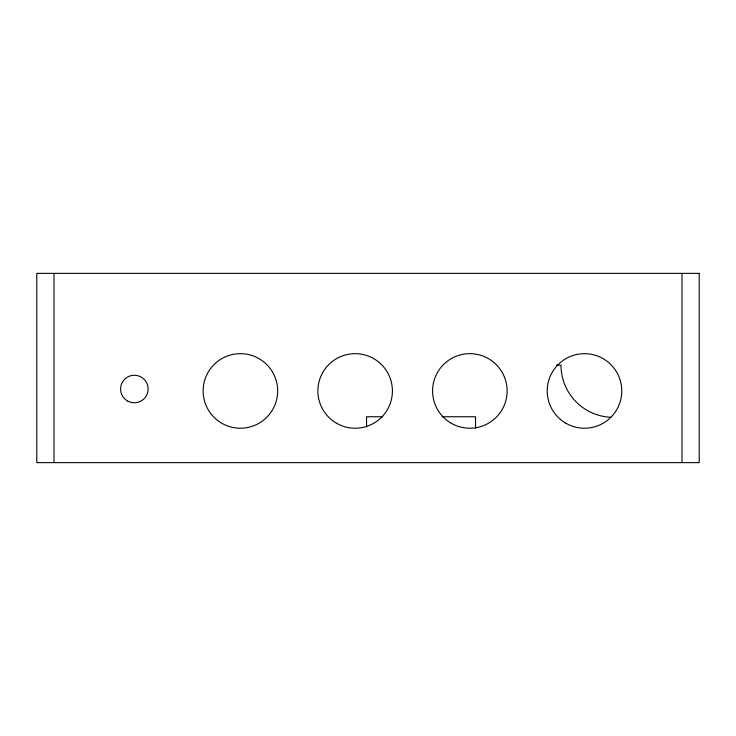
<?xml version="1.0" encoding="UTF-8"?>
<svg xmlns="http://www.w3.org/2000/svg" width="736" height="736" viewBox="0 0 736 736"><rect width="100%" height="100%" fill="white"/><g stroke="black" fill="none" stroke-linecap="round" stroke-linejoin="round"><path stroke-width="1.1" d="M556.508 365.13L560.988 365.13A52.192 52.192 0 0 0 610.908 417.275M382.775 416.751L366.565 416.751L366.565 427.073M442.161 416.751L475.53 416.751L475.53 428.223M681.996 273.369L681.996 462.631M54.004 273.369L54.004 462.631M699.2 273.369L36.8 273.369L36.8 462.631L699.2 462.631L699.2 273.369M336.508 423.228A37.278 37.278 0 0 0 392.417 390.945A37.278 37.278 0 0 0 336.508 358.662A37.278 37.278 0 0 0 336.508 423.228M217.543 420.385A37.278 37.278 0 0 0 277.334 396.014A37.278 37.278 0 0 0 226.338 356.417A37.278 37.278 0 0 0 217.543 420.385M565.855 423.228A37.278 37.278 0 0 0 621.773 390.945A37.278 37.278 0 0 0 565.855 358.662A37.278 37.278 0 0 0 565.855 423.228M451.205 423.228A37.278 37.278 0 0 0 507.122 390.945A37.278 37.278 0 0 0 451.205 358.662A37.278 37.278 0 0 0 451.205 423.228M127.475 400.936A13.763 13.763 0 0 0 148.12 389.013A13.763 13.763 0 0 0 127.475 377.099A13.763 13.763 0 0 0 127.475 400.936"/></g></svg>
